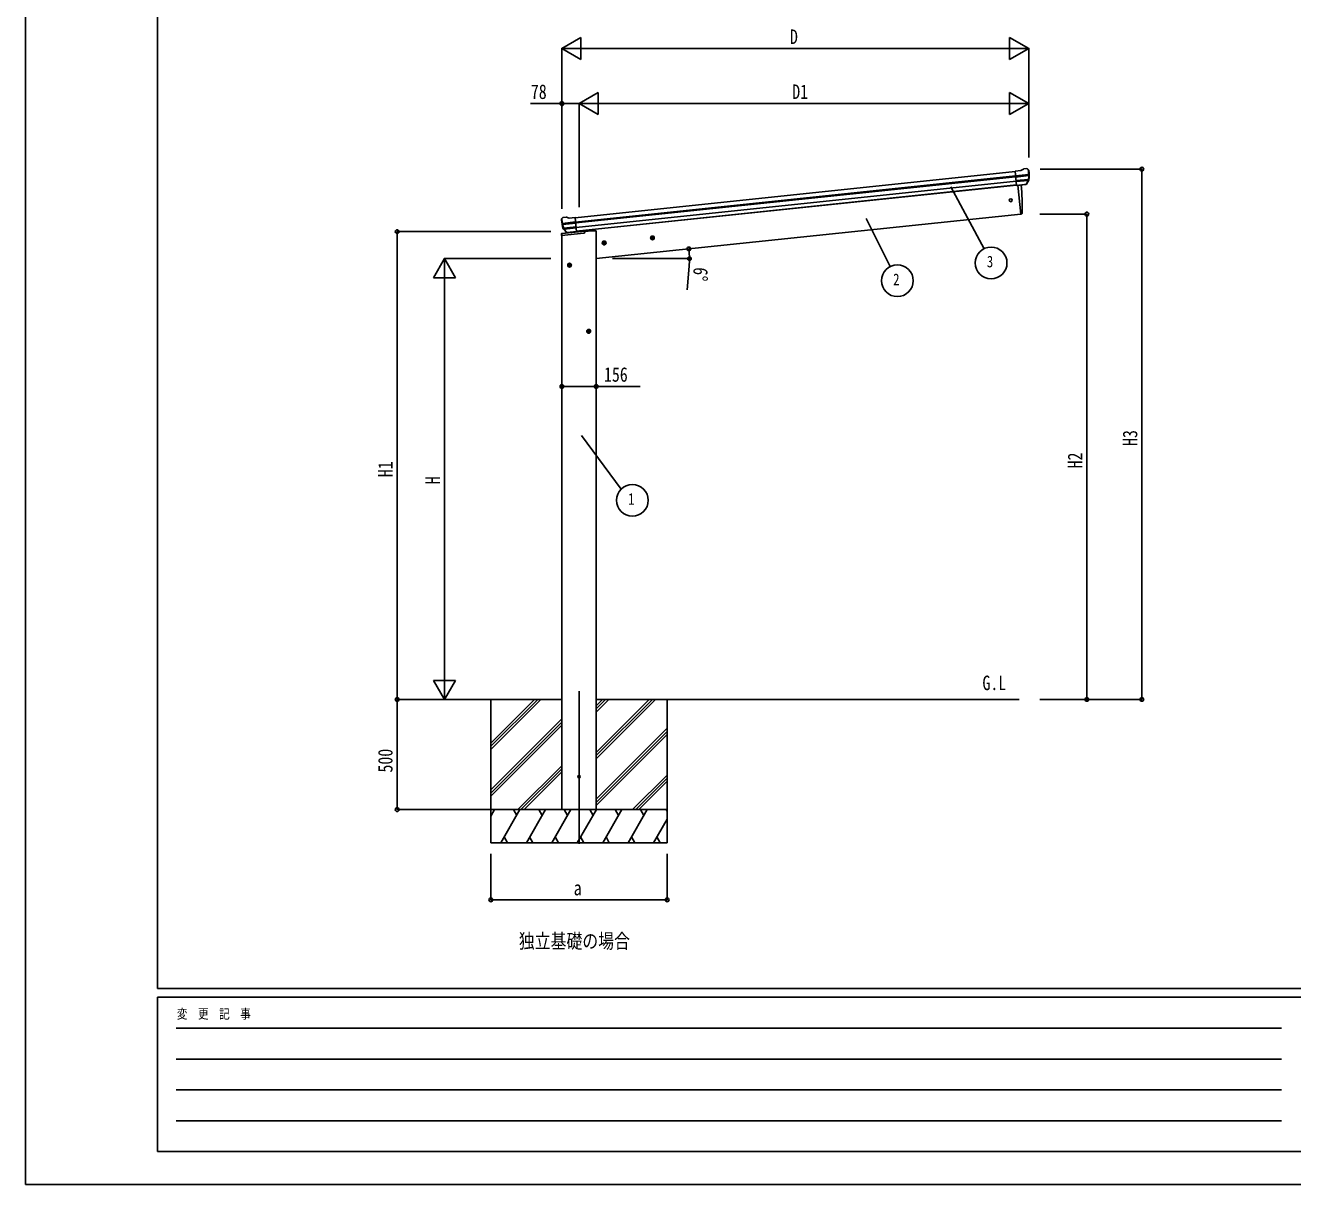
# Model space of a CAD drawing. Units: millimetres, scale not verified. Extents: x -8410 to 8410, y -5940 to 5940.
# Drawn here: x -8410 to -2660, y -5940 to -680 of the extents above; entities that cross this region are included whole.
import ezdxf
from ezdxf.enums import TextEntityAlignment as Align

# ---------------------------------------------------------------- set-up
doc = ezdxf.new("R2010")
doc.units = ezdxf.units.MM
doc.header["$LTSCALE"] = 30
for name, color, linetype in [('0-2_USER1', 3, 'Continuous'), ('0-3_YKK_12', 2, 'Continuous'), ('0-4_YKK_13', 4, 'Continuous'), ('0-5_YKK_A1', 4, 'Continuous'), ('0-6_YKK_D', 6, 'Continuous'), ('0-7_YKK_ZWAK', 7, 'Continuous')]:
    doc.layers.add(name, color=color, linetype=linetype)
doc.styles.add('ＭＳ ゴシック', font='')
doc.styles.get('ＭＳ ゴシック').set_extended_font_data('MS Gothic')

msp = doc.modelspace()

# ---------------------------------------------------------------- linework, layer by layer
at = {"layer": '0-3_YKK_12'}
msp.add_line((-5897.87, -3700.18), (-5897.87, -4393.51), dxfattribs=at)
at = {"layer": '0-4_YKK_13'}
for p, q in [((-3893.07, -1338.88), (-3919.59, -1341.67)), ((-3912.8, -1406.22), (-3919.59, -1341.67)), ((-3917.43, -1362.2), (-3857.69, -1355.92)), ((-3857.21, -1361.79), (-3916.82, -1368.06)), ((-3858.05, -1378.55), (-3915.08, -1384.54)), ((-3866.75, -1330.09), (-3866.75, -1330.09)), ((-3863.08, -1331.17), (-3863.09, -1331.17)), ((-3863.08, -1331.17), (-3858.76, -1334.67)), ((-3858.76, -1334.67), (-3857.9, -1335.37)), ((-3856.52, -1339.06), (-3856.83, -1337.22)), ((-3859.44, -1383.21), (-3914.61, -1389.01)), ((-3869.45, -1401.44), (-3912.83, -1406)), ((-3912.8, -1406.22), (-3902.86, -1405.18)), ((-3906.23, -1405.53), (-3892.53, -1535.91)), ((-3902.86, -1405.18), (-3902.59, -1405.24)), ((-3902.59, -1405.24), (-3877.25, -1402.58)), ((-3877.25, -1402.58), (-3877, -1402.46)), ((-3877, -1402.46), (-3869.31, -1401.65)), ((-3868, -1399.78), (-3858.55, -1381.48)), ((-3866.95, -1400.21), (-3856.83, -1381.95)), ((-5969.77, -1551.12), (-5969.76, -1551.12)), ((-5942.2, -1554.26), (-5915.67, -1551.47)), ((-5908.89, -1616.02), (-5915.67, -1551.47)), ((-3892.53, -1535.91), (-3890.48, -1535.62)), ((-5977.91, -1562.03), (-5977.99, -1560.16)), ((-5976.62, -1557.27), (-5977.32, -1558.13)), ((-5973.13, -1552.95), (-5976.62, -1557.27)), ((-5913.52, -1572), (-5973.25, -1578.28)), ((-5973.13, -1552.95), (-5973.12, -1552.94)), ((-5972.5, -1584.12), (-5912.9, -1577.85)), ((-5954.99, -1619.68), (-5968.69, -1603.92)), ((-5968.2, -1600.33), (-5911.17, -1594.34)), ((-5954.05, -1619.04), (-5967.1, -1603.1)), ((-5965.87, -1604.6), (-5910.7, -1598.8)), ((-5978.05, -1633.94), (-5976.81, -1624.53)), ((-5977.04, -1633.83), (-5978.05, -1633.94)), ((-5977.04, -1633.83), (-5875.53, -1623.16)), ((-5975.82, -1624.59), (-5977.04, -1633.83)), ((-5977.04, -1633.83), (-5975.82, -1624.59)), ((-5975.31, -1624.6), (-5976.51, -1633.78)), ((-5975.82, -1624.59), (-5975.92, -1623.66)), ((-5975.92, -1623.66), (-5975.82, -1624.59)), ((-5871.05, -1613.57), (-5975.82, -1624.59)), ((-5975.82, -1624.59), (-5871.05, -1613.57)), ((-5871.05, -1613.64), (-5975.31, -1624.6)), ((-5974.38, -1625.01), (-5974.43, -1624.51)), ((-5871.05, -1614.15), (-5974.38, -1625.01)), ((-5944.69, -1619.78), (-5952.38, -1620.59)), ((-5952.29, -1620.35), (-5908.91, -1615.8)), ((-5944.42, -1619.85), (-5944.69, -1619.78)), ((-5919.09, -1617.19), (-5944.42, -1619.85)), ((-5918.83, -1617.07), (-5919.09, -1617.19)), ((-5908.89, -1616.02), (-5918.83, -1617.07)), ((-5906.05, -1616.32), (-5906.05, -1617.83)), ((-5871.05, -1618.19), (-5871.05, -1613.57))]:
    msp.add_line(p, q, dxfattribs=at)
for points in [[(-3893.07, -1338.88), (-3881.47, -1331.91), (-3881.47, -1331.91)], [(-3880.24, -1331.5), (-3880.24, -1331.5), (-3866.75, -1330.09)], [(-5956.28, -1549.7), (-5956.28, -1549.7), (-5969.76, -1551.12)], [(-5942.2, -1554.26), (-5954.99, -1549.85), (-5954.99, -1549.85)], [(-5975.92, -1623.66), (-5871.05, -1612.64), (-5871.05, -1613.57)]]:
    msp.add_lwpolyline(points, dxfattribs=at)
for centre, radius in [((-3939.33, -1473.36), 6.5), ((-5897.62, -4088.42), 5)]:
    msp.add_circle(centre, radius, dxfattribs=at)
for centre, radius, start, end in [((-3879.92, -1334.49), 3, 96.02369, 120.97631), ((-3866.23, -1335.06), 5, 51.04426, 95.95574), ((-4050.07, -1360.72), 192.44, 1.4271, 6.57578), ((-4057.41, -1360.18), 200.2, 354.20009, 359.53883), ((-3812.42, -1353.81), 45.32, 182.67122, 185.64518), ((-3857.03, -1363.13), 1.35, 95.1605, 97.91927), ((-3854.42, -1361.57), 2.74, 179.02151, 184.43412), ((-4057.41, -1360.18), 202, 354.13916, 6), ((-4787.14, -1495.7), 900, 357.63919, 5.84085), ((-3869.56, -1398.76), 2.99, 285.2717, 331.00739), ((-3861.22, -1380.11), 3, 332.69111, 354.20009), ((-3859.45, -1380.5), 3, 331, 354.13916), ((-5969.24, -1556.09), 5, 96.04426, 140.95574), ((-5955.97, -1552.69), 3, 71.02369, 95.97631), ((-3890.9, -1532.65), 3, 278, 357.63919), ((-5777.02, -1540.92), 202, 186, 197.86084), ((-5784.08, -1542.97), 192.44, 185.42422, 190.5729), ((-6017.98, -1585.62), 45.32, 6.35482, 9.32878), ((-5975.28, -1584.48), 2.74, 7.56588, 12.97849), ((-5972.41, -1585.46), 1.35, 94.08073, 96.8395), ((-5777.02, -1540.92), 200.2, 192.46117, 197.79991), ((-5966.43, -1601.95), 3, 197.86084, 221), ((-5964.78, -1601.2), 3, 197.79991, 219.30889), ((-5975.82, -1624.66), 1, 96, 172.5), ((-5976.54, -1628.18), 3.66, 78.7113, 94.17753), ((-5976.54, -1628.18), 3.66, 78.7113, 94.17753), ((-5952.73, -1617.71), 2.99, 220.99261, 266.7283), ((-5876.05, -1618.19), 5, 276, 0)]:
    msp.add_arc(centre, radius, start, end, dxfattribs=at)
for centre, major_axis, ratio, start_param, end_param in [((-3858.78, -1338.67), (-0.87, 5.91), 0.020485, 0.671432, 1.5691306), ((-3864.17, -1334.15), (5.88, -1.31), 0.24881, 0.460585, 0.4641038), ((-3859.79, -1337.7), (-2.34, 1.9), 0.995767, 3.9859716, 4.712389), ((-4055.1, -1382.13), (-20.92, 199.05), 0.994373, 4.7113789, 4.7277536), ((-3869.76, -1398.46), (-0.11, 3), 0.642905, 3.2459383, 4.203928), ((-3869.63, -1398.66), (1.66, -2.51), 0.997631, 5.8041905, 5.8929484), ((-3869.7, -1398.56), (3.53, -2.11), 0.650902, 5.2561448, 5.3289554), ((-3867.33, -1398.21), (1.08, 3.13), 0.040856, 2.1135035, 2.1416249), ((-5974.99, -1560.01), (1.9, 2.34), 0.995767, 1.5707963, 2.2972137), ((-5971.44, -1555.64), (-5.48, -2.51), 0.24881, 5.8190815, 5.8226003), ((-5975.78, -1561.18), (-0.38, 5.97), 0.020485, 4.7140547, 5.6117533), ((-5774.71, -1562.86), (-20.92, 199.05), 0.994373, 1.5554317, 1.5718064), ((-5955.04, -1617.63), (-1.71, 2.84), 0.040856, 4.1415604, 4.1696818), ((-5952.6, -1617.38), (-0.51, 2.96), 0.642905, 2.0792573, 3.037247), ((-5952.64, -1617.48), (-3.02, -2.79), 0.650902, 0.9542299, 1.0270405), ((-5952.69, -1617.6), (-1.1, -2.8), 0.997631, 0.3902369, 0.4789948)]:
    msp.add_ellipse(centre, major_axis=major_axis, ratio=ratio, start_param=start_param, end_param=end_param, dxfattribs=at)
at = {"layer": '0-5_YKK_A1'}
for p, q in [((-5915.46, -1553.46), (-3919.38, -1343.66)), ((-5913.48, -1572.35), (-3917.39, -1362.56)), ((-5913.05, -1576.53), (-3916.95, -1366.73)), ((-5910.95, -1596.39), (-3914.87, -1386.59)), ((-3913.11, -1403.33), (-5909.19, -1613.13)), ((-3913, -1404.33), (-5838.29, -1606.68)), ((-3906.23, -1405.53), (-3892.53, -1535.91)), ((-3892.53, -1535.91), (-5819.87, -1738.48)), ((-5838.29, -1606.68), (-5837.68, -1612.48)), ((-5975.37, -4238.48), (-5975.37, -1633.66)), ((-5819.87, -4238.42), (-5819.87, -1612.48)), ((-5773.71, -1666.26), (-5793.6, -1668.35)), ((-5784.44, -1659.84), (-5790.51, -1664.25)), ((-5790.51, -1664.25), (-5789.73, -1671.72)), ((-5782.61, -1677.25), (-5784.7, -1657.36)), ((-5777.59, -1662.89), (-5784.44, -1659.84)), ((-5554.92, -1643.26), (-5574.81, -1645.35)), ((-5565.65, -1636.84), (-5571.72, -1641.25)), ((-5571.72, -1641.25), (-5570.93, -1648.72)), ((-5570.93, -1648.72), (-5564.08, -1651.77)), ((-5563.82, -1654.25), (-5565.91, -1634.36)), ((-5558.79, -1639.9), (-5565.65, -1636.84)), ((-5789.73, -1671.72), (-5782.87, -1674.77)), ((-5930.87, -1768.03), (-5950.87, -1768.03)), ((-5940.87, -1760.52), (-5947.37, -1764.28)), ((-5947.37, -1764.28), (-5947.37, -1771.78)), ((-5947.37, -1771.78), (-5940.87, -1775.54)), ((-5940.87, -1778.03), (-5940.87, -1758.03)), ((-5934.37, -1764.28), (-5940.87, -1760.52)), ((-5843.87, -2068.03), (-5863.87, -2068.03)), ((-5853.87, -2060.52), (-5860.37, -2064.28)), ((-5860.37, -2064.28), (-5860.37, -2071.78)), ((-5853.87, -2078.03), (-5853.87, -2058.03)), ((-5847.37, -2064.28), (-5853.87, -2060.52)), ((-5860.37, -2071.78), (-5853.87, -2075.54)), ((-6426.51, -3738.48), (-5975.37, -3738.48)), ((-6297.87, -3738.48), (-6297.87, -4388.48)), ((-6297.87, -3965.11), (-6071.24, -3738.48)), ((-6297.87, -3950.97), (-6085.38, -3738.48)), ((-6297.87, -3936.82), (-6099.53, -3738.48)), ((-5819.87, -3738.48), (-3900.93, -3738.48)), ((-5819.87, -4007.61), (-5550.74, -3738.48)), ((-5819.87, -3993.47), (-5564.88, -3738.48)), ((-5819.87, -3979.32), (-5579.03, -3738.48)), ((-5819.87, -3795.42), (-5762.93, -3738.48)), ((-5819.87, -3781.28), (-5777.08, -3738.48)), ((-5819.87, -3767.13), (-5791.22, -3738.48)), ((-5497.87, -3738.54), (-5497.87, -4388.48)), ((-6297.87, -4148.96), (-5975.87, -3826.96)), ((-6297.87, -4163.1), (-5975.87, -3841.1)), ((-6297.87, -4177.24), (-5975.87, -3855.24)), ((-5819.87, -4191.45), (-5497.87, -3869.46)), ((-5819.87, -4205.6), (-5497.87, -3883.6)), ((-5819.87, -4219.74), (-5497.87, -3897.74)), ((-6175.26, -4238.48), (-5975.87, -4039.09)), ((-6161.12, -4238.48), (-5975.87, -4053.23)), ((-6146.98, -4238.48), (-5975.87, -4067.37)), ((-5654.76, -4238.48), (-5497.87, -4081.59)), ((-5640.62, -4238.48), (-5497.87, -4095.73)), ((-5626.48, -4238.48), (-5497.87, -4109.87)), ((-5497.87, -4238.48), (-6297.87, -4238.48)), ((-6297.87, -4267.42), (-6281.16, -4238.48)), ((-6252.3, -4388.48), (-6165.69, -4238.48)), ((-6180.69, -4264.46), (-6195.7, -4238.48)), ((-6136.83, -4388.48), (-6050.22, -4238.48)), ((-6065.22, -4264.46), (-6080.22, -4238.48)), ((-6021.36, -4388.48), (-5934.75, -4238.48)), ((-5949.75, -4264.46), (-5964.76, -4238.48)), ((-5905.89, -4388.48), (-5819.28, -4238.48)), ((-5834.28, -4264.46), (-5849.29, -4238.48)), ((-5790.42, -4388.48), (-5703.81, -4238.48)), ((-5718.81, -4264.46), (-5733.81, -4238.48)), ((-5674.95, -4388.48), (-5588.34, -4238.48)), ((-5603.35, -4264.46), (-5618.35, -4238.48)), ((-5497.87, -4247.15), (-5502.88, -4238.48)), ((-6296.16, -4264.46), (-6297.87, -4261.5)), ((-5559.48, -4388.48), (-5497.87, -4281.77)), ((-6237.3, -4362.5), (-6222.3, -4388.48)), ((-6121.83, -4362.5), (-6106.83, -4388.48)), ((-6006.36, -4362.5), (-5991.36, -4388.48)), ((-5890.89, -4362.5), (-5875.89, -4388.48)), ((-5775.42, -4362.5), (-5760.42, -4388.48)), ((-5659.95, -4362.5), (-5644.95, -4388.48)), ((-5544.48, -4362.5), (-5529.48, -4388.48)), ((-6297.87, -4388.48), (-5497.87, -4388.48))]:
    msp.add_line(p, q, dxfattribs=at)
for points in [[(-5819.87, -1612.48), (-5839.87, -1612.48), (-5871.05, -1615.76)], [(-5782.87, -1674.77), (-5776.8, -1670.36), (-5777.59, -1662.89)], [(-5564.08, -1651.77), (-5558.01, -1647.36), (-5558.79, -1639.9)], [(-5940.87, -1775.54), (-5934.37, -1771.78), (-5934.37, -1764.28)], [(-5853.87, -2075.54), (-5847.37, -2071.78), (-5847.37, -2064.28)]]:
    msp.add_lwpolyline(points, dxfattribs=at)
for centre, radius in [((-5783.66, -1667.3), 8.5), ((-5783.66, -1667.3), 7.7), ((-5783.66, -1667.3), 6.5), ((-5564.86, -1644.31), 8.5), ((-5564.86, -1644.31), 7.7), ((-5564.86, -1644.31), 6.5), ((-5940.87, -1768.03), 8.5), ((-5940.87, -1768.03), 7.7), ((-5940.87, -1768.03), 6.5), ((-5853.87, -2068.03), 8.5), ((-5853.87, -2068.03), 7.7), ((-5853.87, -2068.03), 6.5)]:
    msp.add_circle(centre, radius, dxfattribs=at)
at = {"layer": '0-6_YKK_D'}
for p, q in [((-5975.87, -785.08), (-5889.27, -735.08)), ((-5889.27, -835.08), (-5889.27, -735.08)), ((-3857.49, -785.08), (-3944.09, -735.08)), ((-3944.09, -735.08), (-3944.09, -835.08)), ((-5975.87, -1502.5), (-5975.87, -784.08)), ((-5975.87, -785.08), (-5889.27, -835.08)), ((-5975.87, -785.08), (-5802.67, -785.08)), ((-5875.87, -785.08), (-3957.49, -785.08)), ((-3857.49, -785.08), (-4030.69, -785.08)), ((-3857.49, -785.08), (-3944.09, -835.08)), ((-3857.49, -1279.76), (-3857.49, -784.08)), ((-5975.37, -1512.5), (-5975.37, -1034.08)), ((-5897.62, -1035.08), (-5811.02, -985.08)), ((-5897.62, -1504.33), (-5897.62, -1034.08)), ((-5897.62, -1504.33), (-5897.62, -1034.08)), ((-5811.02, -1085.08), (-5811.02, -985.08)), ((-3857.49, -1035.08), (-3944.09, -985.08)), ((-3944.09, -985.08), (-3944.09, -1085.08)), ((-3857.49, -1278.76), (-3857.49, -1034.08)), ((-5897.62, -1035.08), (-5811.02, -1085.08)), ((-5897.62, -1035.08), (-5724.42, -1035.08)), ((-5797.62, -1035.08), (-3957.49, -1035.08)), ((-3857.49, -1035.08), (-4030.69, -1035.08)), ((-3857.49, -1035.08), (-3944.09, -1085.08)), ((-3805.66, -1332.07), (-3342.79, -1332.07)), ((-3343.79, -3738.48), (-3343.79, -1332.07)), ((-4210.2, -1411.89), (-4060.3, -1693.28)), ((-3806.66, -1535.91), (-3592.79, -1535.91)), ((-3593.79, -1535.91), (-3593.79, -3738.48)), ((-4595.4, -1556.13), (-4485.52, -1774.42)), ((-6025.87, -1615.97), (-6723.84, -1615.97)), ((-6722.84, -1615.97), (-6722.84, -3738.48)), ((-6508.31, -1738.48), (-6558.31, -1825.08)), ((-6025.87, -1738.48), (-6509.31, -1738.48)), ((-6508.31, -1738.48), (-6458.31, -1825.08)), ((-6508.31, -1738.48), (-6508.31, -1911.68)), ((-5745.51, -1738.48), (-5395.96, -1738.48)), ((-5398.33, -1772.45), (-5407.02, -1880.37)), ((-6558.31, -1825.08), (-6458.31, -1825.08)), ((-6508.31, -1838.48), (-6508.31, -3638.48)), ((-5886.02, -2541.06), (-5706.23, -2783.7)), ((-6508.31, -3738.48), (-6508.31, -3565.27)), ((-6508.31, -3738.48), (-6558.31, -3651.88)), ((-6458.31, -3651.88), (-6558.31, -3651.88)), ((-6508.31, -3738.48), (-6458.31, -3651.88)), ((-6427.51, -3738.48), (-6723.84, -3738.48)), ((-6427.51, -3738.48), (-6723.84, -3738.48)), ((-6722.84, -3738.48), (-6722.84, -4238.48)), ((-6427.51, -3738.48), (-6509.31, -3738.48)), ((-3806.66, -3738.48), (-3592.79, -3738.48)), ((-3806.66, -3738.48), (-3342.79, -3738.48)), ((-6298.87, -4238.48), (-6723.84, -4238.48)), ((-6297.87, -4439.42), (-6297.87, -4648.73)), ((-5497.87, -4439.42), (-5497.87, -4648.73)), ((-6297.87, -4647.73), (-5497.87, -4647.73))]:
    msp.add_line(p, q, dxfattribs=at)
for points in [[(-5897.62, -1035.08), (-5975.37, -1035.08), (-6117.64, -1035.08)], [(-5975.37, -2318.03), (-5819.87, -2318.03), (-5620.01, -2318.03)]]:
    msp.add_lwpolyline(points, dxfattribs=at)
for centre, radius in [((-5975.37, -1035.08), 8.5), ((-3343.79, -1332.07), 8.5), ((-3593.79, -1535.91), 8.5), ((-6722.84, -1615.97), 8.5), ((-5399.28, -1694.27), 8.5), ((-4028.07, -1757.67), 72), ((-5396.96, -1738.48), 8.5), ((-4453.14, -1838.73), 72), ((-5975.37, -2318.03), 8.5), ((-5819.87, -2318.03), 8.5), ((-5655.51, -2834.8), 72), ((-6722.84, -3738.48), 8.5), ((-6722.84, -3738.48), 8.5), ((-3593.79, -3738.48), 8.5), ((-3343.79, -3738.48), 8.5), ((-6722.84, -4238.48), 8.5), ((-6297.87, -4647.73), 8.5), ((-5497.87, -4647.73), 8.5)]:
    msp.add_circle(centre, radius, dxfattribs=at)
for start, end in [(0, 6), (355.39249, 0)]:
    msp.add_arc((-5819.87, -1738.48), 422.91, start, end, dxfattribs=at)
at = {"layer": '0-7_YKK_ZWAK'}
for p, q in [((-7809.96, -5050), (-7809.96, 5550)), ((7790.04, -5050), (-7809.96, -5050)), ((-2609.96, -5090), (-7809.96, -5090)), ((-7809.96, -5790), (-7809.96, -5090)), ((-7724.96, -5230), (-2709.96, -5230)), ((-7724.96, -5370), (-2709.96, -5370)), ((-7724.96, -5510), (-2709.96, -5510)), ((-7724.96, -5650), (-2709.96, -5650)), ((-7809.96, -5790), (-2609.96, -5790))]:
    msp.add_line(p, q, dxfattribs=at)
msp.add_lwpolyline([(-8410, -5940), (8410, -5940), (8410, 5940), (-8410, 5940)], close=True, dxfattribs=at)

# ---------------------------------------------------------------- texts
at = {"layer": '0-2_USER1', "style": 'ＭＳ ゴシック', "width": 0.8}
for s, p in [('G.L', (-4067.44, -3716.01)), ('独立基礎の場合', (-6170.83, -4887.46))]:
    msp.add_text(s, height=65.98, dxfattribs=at).set_placement(p, align=Align.BOTTOM_LEFT)
at = {"layer": '0-6_YKK_D', "style": 'ＭＳ ゴシック', "width": 0.8}
for s, height, p in [('D', 65.98, (-4940.68, -784.28)), ('78', 65.98, (-6116.31, -1033.75)), ('D1', 65.98, (-4930.36, -1033.75)), ('3', 52.79, (-4047.27, -1793.67)), ('2', 52.79, (-4472.34, -1874.73)), ('156', 65.98, (-5784.54, -2316.7)), ('1', 52.79, (-5674.71, -2870.8)), ('a', 65.98, (-5921.87, -4646.93))]:
    msp.add_text(s, height=height, dxfattribs=at).set_placement(p, align=Align.BOTTOM_LEFT)
for s, rotation, p in [('6°', 265.392, (-5397.1, -1773.89)), ('H3', 90, (-3345.13, -2588.07)), ('H2', 90, (-3594.59, -2689.99)), ('H1', 90, (-6723.64, -2730.03)), ('H', 90, (-6509.11, -2762.48)), ('500', 90, (-6724.18, -4070.08))]:
    msp.add_text(s, height=65.98, rotation=rotation, dxfattribs=at).set_placement(p, align=Align.BOTTOM_LEFT)
at = {"layer": '0-7_YKK_ZWAK', "style": 'ＭＳ ゴシック', "width": 0.8}
msp.add_text('変  更  記  事', height=43.99, dxfattribs=at).set_placement((-7722.62, -5200), align=Align.BOTTOM_LEFT)

doc.saveas('drawing.dxf')
